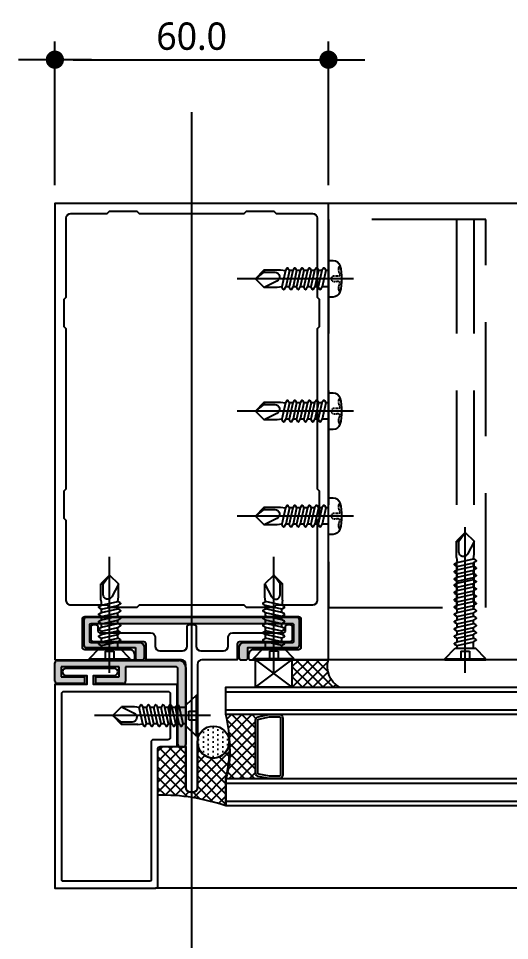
# Model space of a CAD drawing. Extents: x 93 to 3288, y 42 to 1146.
# Drawn here: x 787.1 to 894.9, y 190.1 to 392.1 of the extents above; entities that cross this region are included whole.
import ezdxf

# ---------------------------------------------------------------- set-up
doc = ezdxf.new("R2010")
doc.units = 0
doc.header["$LTSCALE"] = 200
doc.header["$MEASUREMENT"] = 0
doc.header["$PDMODE"] = 3
doc.header["$PDSIZE"] = -1
for name, pattern in [('CEN-GAUN', [32.2, 30, -1, 0.2, -1]), ('CENTERX2', [4, 2.5, -0.5, 0.5, -0.5]), ('DASHED', [0.30000000000000004, 0.17, -0.13]), ('HIDDEN', [0.375, 0.25, -0.125]), ('PHANTOM', [25, 20, -1, 1, -1, 1, -1])]:
    doc.linetypes.add(name, pattern=pattern)
doc.layers.get('0').update_dxf_attribs({"linetype": 'CONTINUOUS'})
doc.layers.get('Defpoints').update_dxf_attribs({"color": 137, "linetype": 'CONTINUOUS'})
for name, color, linetype in [('0-SILICONE', 1, 'CONTINUOUS'), ('0-SILICONE HAT', 1, 'CONTINUOUS'), ('0-SPACER TAPE', 2, 'CONTINUOUS'), ('05SB', 5, 'HIDDEN'), ('A-DIES', 3, 'CONTINUOUS'), ('A-ELE', 60, 'CONTINUOUS'), ('A-HAT', 1, 'CONTINUOUS'), ('A-SCREW', 1, 'CONTINUOUS'), ('A-SEC', 2, 'CONTINUOUS'), ('CEN', 1, 'CEN-GAUN'), ('DIM', 7, 'CONTINUOUS'), ('Glass', 4, 'CONTINUOUS'), ('hatch', 252, 'CONTINUOUS'), ('PA', 6, 'CONTINUOUS'), ('SEALANT', 1, 'CONTINUOUS'), ('감봉', 4, 'CONTINUOUS')]:
    doc.layers.add(name, color=color, linetype=linetype)
doc.styles.add('맑은고딕', font='malgun.ttf')
doc.dimstyles.new('GAUN-4', dxfattribs={"dimscale": 4, "dimtxt": 1.5, "dimasz": 1, "dimexe": 1, "dimexo": 1, "dimgap": 0.5, "dimtad": 1, "dimdec": 1, "dimzin": 1, "dimdsep": 46, "dimlunit": 6, "dimtxsty": '맑은고딕', "dimblk": 'CJDOT', "dimcen": 0.09, "dimdle": 1, "dimclrd": 256, "dimclre": 256, "dimclrt": 3, "dimadec": 0, "dimazin": 0, "dimtfac": 1, "dimtdec": 1, "dimtix": 1, "dimtmove": 2, "dimatfit": 3, "dimfxl": 1, "dimtolj": 1, "dimtzin": 1, "dimarcsym": 0})

# ---------------------------------------------------------------- blocks, each defined once
blk = doc.blocks.new('JA-D-420')
at = {"layer": 'A-DIES'}
for points in [[(-44.1000000006843, -22.60000000007494), (-14.10000000226864, -22.60000000050741, -0.4142135623945388), (-13.6000000022832, -23.10000000053287), (-13.60000000258697, -26.80000000020664), (0, -26.80000000029349), (3.637978807091713e-12, -8.500000000247383), (1.999999997598934, -8.500000000246928), (1.999999997595296, -13.04999999908568, 0.9999999999999999), (3.500000000010914, -13.04999999908568), (3.500000000010914, -2.45000000148093, 0.9999999999999999), (1.999999997595296, -2.450000001481385), (1.999999997598934, -7.000000000246928), (3.637978807091713e-12, -7.000000000246928), (0, 0), (-44.59999999620959, 6.480149750132114e-10), (-44.60000000067703, -22.09999999997353, 0.4142135624282033)], [(-43.09999999998399, -1.800000000001091, -0.4142135623744826), (-42.7999999999829, -1.500000000000909), (-2, -1.500000000174168, -0.4142135623689328), (-1.5, -2.000000000174168), (-1.5, -24.80000000030668, -0.4142135623689328), (-1.999999999998181, -25.30000000031214), (-11.60000000000218, -25.30000000027167, -0.4142135623690992), (-12.10000000000218, -24.80000000027167), (-12.10000000000218, -21.60000000053697, 0.4142135623729618), (-12.59999999999854, -21.10000000054015), (-42.79999999999018, -21.10000000004675, -0.4142135623678228), (-43.09999999998399, -20.80000000004702)]]:
    blk.add_lwpolyline(points, format="xyb", close=True, dxfattribs=at)
blk = doc.blocks.new('JA-DM-21(JA-D-420)')
blk.add_blockref('JA-D-420', (9526.225311569133, 2493.032447396678))
blk = doc.blocks.new('JA-DM-34(JA-D-326)')
at = {"layer": 'A-DIES'}
for points in [[(5109.502506723992, 2571.392294053369), (5097.802506724035, 2571.392294053369), (5097.50250672393, 2571.092294053439), (5097.202506723887, 2571.392294053366), (5092.302506723945, 2571.392294053363, 0.4142135623870973), (5092.002506723945, 2571.092294053348), (5092.002506723989, 2570.192294053358, 0.4142135623737277), (5093.002506723992, 2569.192294053358), (5102.952506726085, 2569.192294053354, -0.414213562373095), (5103.452506726085, 2568.692294053354), (5103.452506726085, 2562.392294058433, -0.4142135623731616), (5102.952506726085, 2561.892294058433), (5056.052506721896, 2561.89229405843, -0.4142135623751595), (5055.5525067219, 2562.39229405843), (5055.552506721892, 2568.69229405336, -0.4142135623706977), (5056.052506721892, 2569.192294053358), (5066.002506723986, 2569.192294053354, 0.4142135623741939), (5067.002506723987, 2570.192294053358), (5067.002506723989, 2571.092294053377, 0.4142135623742605), (5066.702506723987, 2571.392294053378), (5061.802506723919, 2571.392294053366), (5061.502506723989, 2571.092294053381), (5061.202506723887, 2571.392294053366), (5049.502506723989, 2571.392294053369), (5049.502506723989, 2471.392294053369), (5109.50250672399, 2471.392294053369)], [(5051.502506724007, 2540.392294053369), (5052.002506723989, 2540.892294053348), (5052.002506723989, 2558.39229405843, -0.414213562373095), (5053.002506723989, 2559.39229405843), (5061.002506726521, 2559.392294058433), (5061.502506723989, 2559.892294055898), (5067.50250672399, 2559.892294055898), (5068.002506721455, 2559.392294058433), (5091.002506726524, 2559.392294058433), (5091.502506723989, 2559.892294055898), (5097.502506723989, 2559.892294055898), (5098.002506721453, 2559.392294058433), (5106.002506723989, 2559.392294058433, -0.4142135623731283), (5107.002506723989, 2558.392294058433), (5107.002506723989, 2540.892294053348), (5107.50250672397, 2540.392294053369), (5107.50250672397, 2534.392294053369), (5107.002506723989, 2533.892294053388), (5107.002506723989, 2498.892294053377), (5107.502506723989, 2498.392294053377), (5107.502506723989, 2492.392294053377), (5107.002506723989, 2491.892294053377), (5107.002506723989, 2474.592294053366, -0.414213562373095), (5106.002506723989, 2473.592294053366), (5098.002506721455, 2473.592294053366), (5097.502506723989, 2473.092294055902), (5091.502506723989, 2473.092294055898), (5091.002506726521, 2473.592294053366), (5068.002506721458, 2473.592294053366), (5067.502506723987, 2473.092294055898), (5061.502506723989, 2473.092294055898), (5061.002506726521, 2473.59229405337), (5053.002506723989, 2473.59229405337, -0.4142135623720628), (5052.002506723988, 2474.592294053368), (5052.002506723989, 2491.892294053377), (5051.502506723989, 2492.392294053377), (5051.502506723989, 2498.392294053377), (5052.002506723989, 2498.892294053377), (5052.002506723989, 2533.892294053388), (5051.502506724007, 2534.392294053369)]]:
    blk.add_lwpolyline(points, format="xyb", close=True, dxfattribs=at)
blk = doc.blocks.new('JA-DM-19(JA-D-57)')
at = {"layer": 'A-DIES'}
blk.add_lwpolyline([(5.950000000013461, -0.999999999998181, -0.414213562373095), (4.950000000013461, -1.999999999998181), (2.999999999998181, -1.999999999998181, 0.414213562373095), (1.999999999998181, -2.999999999998181), (2, -7.999999999994543, 0.414213562373095), (3, -8.999999999994543), (7.249999994937752, -8.999999999996362, -0.414213562373095), (7.749999994937752, -9.499999999996362), (7.749999994937752, -10.49999999999454, -0.414213562373095), (7.249999994937752, -10.99999999999454), (3, -10.99999999999636, 0.414213562373095), (2, -11.99999999999636), (2, -16.99999999999454, 0.414213562373095), (3, -17.99999999999454), (4.950000000013461, -17.99999999999454, -0.414213562373095), (5.950000000013461, -18.99999999999454), (5.95000000001528, -30.25000000209548, 0.414213562373049), (6.250000000014552, -30.55000000209475), (7.249999994937752, -30.55000000209475, -0.414213562373095), (7.749999994937752, -31.05000000209475), (7.749999994937752, -31.55000000209293, -0.414213562373095), (7.249999994937752, -32.05000000209293), (4.45000000001528, -32.05000000209293, -0.414213562373095), (3.95000000001528, -31.55000000209293), (3.95000000001528, -20.49999999999272, 0.414213562373095), (3.45000000001528, -19.99999999999272), (0, -19.99999999999454), (-3.637978807091713e-12, -12.24999999999818, 0.414213562373095), (-1.000000000003638, -11.24999999999818), (-28.00000386005013, -11.24999999999636, -0.414213562373095), (-29.00000386005013, -10.24999999999636), (-29.00000386005013, -9.749999999998181, -0.414213562373095), (-28.00000386005013, -8.749999999998181), (-1.000000000001819, -8.749999999998181, 0.414213562373095), (-1.818989403545856e-12, -7.749999999998181), (0, 0), (3.45000000001528, 0, 0.414213562373095), (3.95000000001528, 0.5), (3.95000000001528, 11.55000000210021, -0.414213562373095), (4.45000000001528, 12.05000000210021), (7.249999994937752, 12.05000000210021, -0.414213562373095), (7.749999994937752, 11.55000000210021), (7.749999994937752, 11.05000000210202, -0.414213562373095), (7.249999994937752, 10.55000000210202), (6.250000000014552, 10.55000000210202, 0.414213562373049), (5.95000000001528, 10.25000000210275)], format="xyb", close=True, dxfattribs=at)
blk = doc.blocks.new('CJDOT')
blk.add_line((-2, -2.7e-15), (2, 2.7e-15))
at = {"const_width": 0.5}
blk.add_lwpolyline([(-0.25, 0, 1), (0.25, 0, 1)], format="xyb", close=True, dxfattribs=at)
blk = doc.blocks.new('*D126')
at = {"layer": 'Defpoints', "color": 0, "transparency": 16777216}
for p in [(855.1351984409935, 383.0808093814012, -1.586231106646784e-09), (795.1351984409935, 351.5825244178304, -1.58623119999998e-09), (855.1351984409935, 351.5825244178304, -1.58623119999998e-09)]:
    blk.add_point(p, dxfattribs=at)
at = {"layer": 'DIM', "lineweight": -2, "transparency": 16777216}
for p, q in [((795.1351984409935, 355.5825244178304, -1.586231106646784e-09), (795.1351984409935, 387.0808093814012, -1.586231106646784e-09)), ((855.1351984409935, 355.5825244178304, -1.586231106646784e-09), (855.1351984409935, 387.0808093814012, -1.586231106646784e-09)), ((799.1351984409935, 383.0808093814012, -1.586231106646784e-09), (851.1351984409935, 383.0808093814012, -1.586231106646784e-09))]:
    blk.add_line(p, q, dxfattribs=at)
at = {"layer": 'DIM', "lineweight": -2, "transparency": 16777216, "xscale": 4, "yscale": 4, "zscale": 4, "rotation": 180}
blk.add_blockref('CJDOT', (795.1351984409935, 383.0808093814012, -1.586231106646784e-09), dxfattribs=at)
at = {"layer": 'DIM', "lineweight": -2, "transparency": 16777216, "xscale": 4, "yscale": 4, "zscale": 4}
blk.add_blockref('CJDOT', (855.1351984409935, 383.0808093814012, -1.586231106646784e-09), dxfattribs=at)
at = {"layer": 'DIM', "color": 3, "transparency": 16777216, "insert": (825.1351984409935, 388.180673511836, -1.586231106646784e-09), "char_height": 6, "attachment_point": 5, "style": '맑은고딕'}
blk.add_mtext('\\A1;60.0', dxfattribs=at)
blk = doc.blocks.new('SC')
at = {"color": 9}
for p, q in [((16364.65723539724, -9698.823745298681), (16364.65723539724, -9689.82374529868)), ((16364.88223539724, -9689.82374529868), (16364.65723539724, -9689.82374529868)), ((16364.88223539724, -9698.823745298681), (16364.65723539724, -9698.823745298681))]:
    blk.add_line(p, q, dxfattribs=at)
at = {"color": 9, "linetype": 'Continuous'}
for p, q in [((16364.88223539724, -9698.823745298681), (16364.88223539724, -9689.82374529868)), ((16364.88223539724, -9689.82374529868), (16367.20723539724, -9692.073745298681)), ((16367.20723539724, -9696.573745298681), (16367.20723539724, -9692.073745298681)), ((16367.20723539724, -9692.533745298682), (16368.5790350603, -9692.533745298682)), ((16367.7790350603, -9696.11374529868), (16368.5790350603, -9692.533745298682)), ((16368.8937187245, -9691.988697203968), (16368.5790350603, -9692.533745298682)), ((16368.6334023887, -9696.11374529868), (16369.43340238871, -9692.533745298682)), ((16369.1187187245, -9691.988697203968), (16369.43340238871, -9692.533745298682)), ((16369.3790350603, -9696.11374529868), (16370.1790350603, -9692.533745298682)), ((16369.43340238871, -9692.533745298682), (16370.1790350603, -9692.533745298682)), ((16370.49371872451, -9691.988697203968), (16370.1790350603, -9692.533745298682)), ((16370.23340238871, -9696.11374529868), (16371.03340238871, -9692.533745298682)), ((16370.71871872451, -9691.988697203968), (16371.03340238871, -9692.533745298682)), ((16370.9790350603, -9696.11374529868), (16371.7790350603, -9692.533745298682)), ((16371.03340238871, -9692.533745298682), (16371.7790350603, -9692.533745298682)), ((16372.0937187245, -9691.988697203968), (16371.7790350603, -9692.533745298682)), ((16371.83340238871, -9696.11374529868), (16372.63340238871, -9692.533745298682)), ((16372.3187187245, -9691.988697203968), (16372.63340238871, -9692.533745298682)), ((16372.5790350603, -9696.11374529868), (16373.3790350603, -9692.533745298682)), ((16372.63340238871, -9692.533745298682), (16373.3790350603, -9692.533745298682)), ((16373.6937187245, -9691.988697203968), (16373.3790350603, -9692.533745298682)), ((16373.43340238871, -9696.11374529868), (16374.23340238871, -9692.533745298682)), ((16373.9187187245, -9691.988697203968), (16374.23340238871, -9692.533745298682)), ((16374.1790350603, -9696.11374529868), (16374.9790350603, -9692.533745298682)), ((16374.23340238871, -9692.533745298682), (16374.9790350603, -9692.533745298682)), ((16375.2937187245, -9691.988697203968), (16374.9790350603, -9692.533745298682)), ((16375.03340238871, -9696.11374529868), (16375.83340238871, -9692.533745298682)), ((16375.5187187245, -9691.988697203968), (16375.83340238871, -9692.533745298682)), ((16375.7790350603, -9696.11374529868), (16376.5790350603, -9692.533745298682)), ((16375.83340238871, -9692.533745298682), (16376.5790350603, -9692.533745298682)), ((16376.89371872451, -9691.988697203968), (16376.5790350603, -9692.533745298682)), ((16376.63340238871, -9696.11374529868), (16377.43340238871, -9692.533745298682)), ((16377.11871872451, -9691.988697203968), (16377.43340238871, -9692.533745298682)), ((16377.43340238871, -9692.533745298682), (16378.45475517625, -9692.396409925472)), ((16378.45475517625, -9692.396409925472), (16381.27990002403, -9692.396409925472)), ((16381.27512932898, -9692.388490050856), (16378.49659341595, -9693.826591632547)), ((16383.20723539724, -9694.323745298681), (16381.27990002403, -9692.396409925472)), ((16383.20723539724, -9694.323745298681), (16381.27990002403, -9696.251080671896)), ((16381.27990002403, -9695.751080671896), (16383.20723539724, -9694.323745298681)), ((16364.88223539724, -9698.823745298681), (16367.20723539724, -9696.573745298681)), ((16367.20723539724, -9696.11374529868), (16367.7790350603, -9696.11374529868)), ((16368.09371948774, -9696.658794715368), (16367.7790350603, -9696.11374529868)), ((16368.31871802264, -9696.658794609051), (16368.6334023887, -9696.11374529868)), ((16368.6334023887, -9696.11374529868), (16369.3790350603, -9696.11374529868)), ((16369.69371948774, -9696.658794715368), (16369.3790350603, -9696.11374529868)), ((16369.91871802265, -9696.658794609051), (16370.23340238871, -9696.11374529868)), ((16370.23340238871, -9696.11374529868), (16370.9790350603, -9696.11374529868)), ((16371.29371948774, -9696.658794715368), (16370.9790350603, -9696.11374529868)), ((16371.51871802265, -9696.658794609051), (16371.83340238871, -9696.11374529868)), ((16371.83340238871, -9696.11374529868), (16372.5790350603, -9696.11374529868)), ((16372.89371948774, -9696.658794715368), (16372.5790350603, -9696.11374529868)), ((16373.11871802265, -9696.658794609051), (16373.43340238871, -9696.11374529868)), ((16373.43340238871, -9696.11374529868), (16374.1790350603, -9696.11374529868)), ((16374.49371948774, -9696.658794715368), (16374.1790350603, -9696.11374529868)), ((16374.71871802264, -9696.658794609051), (16375.03340238871, -9696.11374529868)), ((16375.03340238871, -9696.11374529868), (16375.7790350603, -9696.11374529868)), ((16376.09371948775, -9696.658794715368), (16375.7790350603, -9696.11374529868)), ((16376.31871802264, -9696.658794609051), (16376.63340238871, -9696.11374529868)), ((16377.7187187245, -9696.251080671896), (16376.63340238871, -9696.11374529868)), ((16377.7187187245, -9696.251080671896), (16381.27990002403, -9696.251080671896)), ((16378.96511002079, -9695.751080671896), (16381.27990002403, -9695.751080671896)), ((16381.27990002403, -9696.251080671896), (16381.27990002403, -9695.751080671896))]:
    blk.add_line(p, q, dxfattribs=at)
at = {"color": 9, "linetype": 'DASHED'}
for p, q in [((16366.53223539724, -9693.386245298681), (16364.65723539724, -9693.386245298681)), ((16366.53223539724, -9695.26124529868), (16366.53223539724, -9693.386245298681)), ((16366.53223539724, -9695.26124529868), (16364.65723539724, -9695.26124529868))]:
    blk.add_line(p, q, dxfattribs=at)
at = {"color": 9, "linetype": 'Continuous'}
for centre, radius, start, end in [((16369.0062187245, -9692.053649109252), 0.1299038105676475, 29.99999999995822, 150.0000000000418), ((16370.6062187245, -9692.053649109252), 0.1299038105676475, 29.99999999995822, 150.0000000000418), ((16372.2062187245, -9692.053649109252), 0.1299038105676475, 29.99999999995822, 150.0000000000418), ((16373.8062187245, -9692.053649109252), 0.1299038105676475, 29.99999999995822, 150.0000000000418), ((16375.40621872451, -9692.053649109252), 0.1299038105676475, 29.99999999995822, 150.0000000000418), ((16377.0062187245, -9692.053649109252), 0.1299038105676475, 29.99999999995822, 150.0000000000418), ((16378.96511002079, -9694.731805999148), 1.01927467274725, 117.3649681106063, 270), ((16368.20621872451, -9696.593841488117), 0.1299038105676404, 209.9999999999582, 330.000000000042), ((16369.8062187245, -9696.593841488117), 0.1299038105676404, 209.9999999999582, 330.000000000042), ((16371.4062187245, -9696.593841488117), 0.1299038105676404, 209.9999999999582, 330.000000000042), ((16373.0062187245, -9696.593841488117), 0.1299038105676404, 209.9999999999582, 330.000000000042), ((16374.60621872451, -9696.593841488117), 0.1299038105676404, 209.9999999999582, 330.000000000042), ((16376.2062187245, -9696.593841488117), 0.1299038105676404, 209.9999999999582, 330.000000000042)]:
    blk.add_arc(centre, radius, start, end, dxfattribs=at)
at = {"layer": 'CEN'}
blk.add_line((16361.78699202464, -9694.323745298681), (16387.20723539725, -9694.323745298681), dxfattribs=at)
blk = doc.blocks.new('DSP-3265')
at = {"layer": 'hatch'}
h = blk.add_hatch(color=252, dxfattribs=at)
edge = h.paths.add_edge_path()
edge.add_line((-24.69999999998981, 0), (-24.69999999998981, -2.200000000000728))
edge.add_arc((-24.19999999998981, -2.200000000000728), 0.5, 180, 270)
edge.add_line((-24.19999999998981, -2.700000000000728), (-23.19999999998981, -2.700000000000728))
edge.add_arc((-23.19999999998981, -2.200000000000728), 0.5, 270, 360)
edge.add_line((-22.69999999998981, -2.200000000000728), (-22.69999999998981, 0))
edge.add_arc((-23.69999999998981, 5.551115123125783e-17), 1, 0, 90)
edge.add_line((-23.69999999998981, 1), (-34.39999999999418, 1))
edge.add_arc((-34.399999999996, 1.300000000001091), 0.3000000000010914, 180.0000000003474, 270.00000000034737, ccw=False)
edge.add_line((-34.69999999999709, 1.299999999999272), (-34.69999999999709, 5))
edge.add_arc((-34.399999999996, 4.999999999998181), 0.3000000000010914, 89.99999999965257, 179.9999999996526, ccw=False)
edge.add_line((-34.39999999999418, 5.299999999999272), (9.700000000004366, 5.299999999999272))
edge.add_arc((9.700000000002547, 5.000000000001819), 0.2999999999974534, -3.474269760772586e-10, 89.99999999965257, ccw=False)
edge.add_line((10, 5), (10, 1.299999999999272))
edge.add_arc((9.700000000002547, 1.299999999997453), 0.2999999999974534, -89.99999999965269, 3.474269760772586e-10, ccw=False)
edge.add_line((9.700000000004366, 1), (-1, 1))
edge.add_arc((-1, 5.551115123125783e-17), 1, 90, 180)
edge.add_line((-2, 0), (-2, -2.200000000000728))
edge.add_arc((-1.5, -2.200000000000728), 0.5, 180, 270)
edge.add_line((-1.5, -2.700000000000728), (-0.5, -2.700000000000728))
edge.add_arc((-0.5, -2.200000000000728), 0.5, 270, 360)
edge.add_line((0, -2.200000000000728), (0, 0))
edge.add_line((0, 0), (10.80000000000291, 0))
edge.add_arc((10.80000000000291, 0.5), 0.5, 270, 360)
edge.add_line((11.30000000000291, 0.5), (11.30000000000291, 6.099999999998545))
edge.add_arc((10.80000000000293, 6.099999999998564), 0.4999999999999805, 359.9999999999978, 450.0000000000022)
edge.add_line((10.80000000000291, 6.599999999998545), (-35.49999999999272, 6.599999999998545))
edge.add_arc((-35.4999999999927, 6.099999999998523), 0.5000000000000213, 90.00000000000244, 179.9999999999976)
edge.add_line((-35.99999999999272, 6.099999999998545), (-35.99999999999272, 0.5))
edge.add_arc((-35.49999999999272, 0.5), 0.5, 180, 270)
edge.add_line((-35.49999999999272, 0), (-24.69999999998981, 0))
at = {"layer": 'PA'}
blk.add_lwpolyline([(-24.69999999998981, 0), (-24.69999999998981, -2.200000000000728, 0.414213562373095), (-24.19999999998981, -2.700000000000728), (-23.19999999998981, -2.700000000000728, 0.4142135623730951), (-22.69999999998981, -2.200000000000728), (-22.69999999998981, 0, 0.4142135623730951), (-23.69999999998981, 1), (-34.39999999999418, 1, -0.4142135623730949), (-34.69999999999709, 1.299999999999272), (-34.69999999999709, 5, -0.4142135623730951), (-34.39999999999418, 5.299999999999272), (9.700000000004366, 5.299999999999272, -0.4142135623730951), (10, 5), (10, 1.299999999999272, -0.4142135623730951), (9.700000000004366, 1), (-1, 1, 0.4142135623730951), (-2, 0), (-2, -2.200000000000728, 0.4142135623730951), (-1.5, -2.700000000000728), (-0.5, -2.700000000000728, 0.4142135623730951), (0, -2.200000000000728), (0, 0), (10.80000000000291, 0, 0.4142135623730951), (11.30000000000291, 0.5), (11.30000000000291, 6.099999999998545, 0.4142135623731179), (10.80000000000291, 6.599999999998545), (-35.49999999999272, 6.599999999998545, 0.4142135623730701), (-35.99999999999272, 6.099999999998545), (-35.99999999999272, 0.5, 0.414213562373095), (-35.49999999999272, 0)], format="xyb", close=True, dxfattribs=at)
blk = doc.blocks.new('DSP-3267')
h = blk.add_hatch(color=252)
h.dxf.hatch_style = 1
h.paths.add_polyline_path([(3.599999999942156, 5.100000000000364), (3.599999999942156, -7.600000000000366), (1.399999999999636, -7.600000000000366), (1.399999999999636, -2.5), (0, -2.5), (-1.56319401867222e-13, -8.5, 0.4142135623730951), (0.5, -9.000000000000156), (3.599999999942156, -9), (3.599999999941701, -20.19999999999891, -0.4142135623730951), (3.299999999941065, -20.49999999999955), (-13.40000000005786, -20.49999999999989, 0.4142135623730866), (-13.90000000005796, -21), (-13.900000000058, -21.69999999999899, 0.414213562373016), (-13.4000000000579, -22.19999999999906), (3.499999999941645, -22.19999999999902, 0.414213562373124), (4.999999999941906, -20.69999999999891), (4.999999999941949, 6.000000000000002, 0.4142135623730939), (4.499999999941792, 6.500000000000156), (0.4999999999999805, 6.500000000000114, 0.4142135623730837), (-1.13686837721616e-13, 6), (0, 0), (1.399999999999636, 0), (1.399999999999636, 5.100000000000364)])
at = {"layer": 'PA', "ltscale": 0.8}
for p, q in [((0.5, 6.5), (4.499999999941792, 6.5)), ((0, 0), (0, 6)), ((1.399999999999636, 5.100000000000364), (1.399999999999636, 0)), ((3.599999999942156, 5.100000000000364), (1.399999999999636, 5.100000000000364)), ((3.599999999942156, -7.600000000000364), (3.599999999942156, 5.100000000000364)), ((4.999999999941792, 6), (4.999999999941792, -20.69999999999891)), ((1.399999999999636, 0), (0, 0)), ((0, -2.5), (1.399999999999636, -2.5)), ((0, -8.5), (0, -2.5)), ((1.399999999999636, -2.5), (1.399999999999636, -7.600000000000364)), ((1.399999999999636, -7.600000000000364), (3.599999999942156, -7.600000000000364)), ((3.599999999942156, -9), (0.5, -9)), ((3.599999999942156, -20.19999999999891), (3.599999999942156, -9)), ((-13.90000000005784, -21.69999999999891), (-13.90000000005784, -21)), ((-13.40000000005784, -20.5), (3.299999999941065, -20.5)), ((3.499999999941792, -22.20000000000073), (-13.40000000005784, -22.19999999999891))]:
    blk.add_line(p, q, dxfattribs=at)
for centre, radius, start, end in [((0.5, 6), 0.5000000000001137, 90, 180), ((4.499999999941792, 6), 0.5000000000001563, 2.605510395054913e-11, 90), ((0.5, -8.5), 0.5000000000001563, 180.0000000000261, 270), ((3.299999999941065, -20.19999999999891), 0.3000000000006366, 270, 0), ((-13.40000000005784, -21), 0.5000000000001137, 90, 180), ((-13.40000000005784, -21.69999999999891), 0.5000000000001563, 180.0000000000261, 270), ((3.499999999941792, -20.69999999999891), 1.500000000000114, 270, 0)]:
    blk.add_arc(centre, radius, start, end, dxfattribs=at)
blk = doc.blocks.new('*U81')
at = {"layer": 'A-HAT'}
h = blk.add_hatch(dxfattribs=at)
h.set_pattern_fill('ANSI37', color=252, scale=0.5, angle=-89.96539274502587, style=0)
h.set_pattern_definition([(315.0346072549742, (0, 0), (1.121853789235368, 1.123209831499995), []), (45.03460725497414, (0, 0), (-1.123209831499995, 1.121853789235368), [])])
h.paths.add_polyline_path([(20, 0, -0.1255625926668611), (6, -2.286171252308122e-10), (5.999999999999998, -9.5), (6.479417419988204, -7.102912899127658, -0.3575107650487465), (7.214852927287444, -6.5), (18.78514707271255, -6.5, -0.3575107650487467), (19.5205825800118, -7.102912899127658), (20, -9.500000000000004)])
at = {"layer": 'Glass', "color": 5, "linetype": 'PHANTOM', "ltscale": 2}
for p, q in [((1, -135.963896695509), (1, 0)), ((5, 0), (5, -135.963896695509)), ((21, -135.963896695509), (21, 0)), ((25, 0), (25, -135.963896695509))]:
    blk.add_line(p, q, dxfattribs=at)
at = {"layer": 'Glass'}
for points in [[(0, -135.9638966955081), (0, 0), (6, 0), (6, -135.9638966955081)], [(20, -135.9638966955081), (20, 0), (26, 0), (26, -135.9638966955081)]]:
    blk.add_lwpolyline(points, dxfattribs=at)
at = {"layer": 'SEALANT'}
blk.add_arc((12.99999999955199, 27.43507481368319), 28.31401296246552, 255.6864951443516, 284.3135048470012, dxfattribs=at)
at = {"layer": '감봉'}
for points in [[(6, -11.75), (6, -9.5), (6.479417419992387, -7.102912899106741, -0.3575107650276474), (7.21485292725265, -6.5), (18.78514707274735, -6.5, -0.3575107650276473), (19.52058258000761, -7.102912899106741), (20, -9.5), (20, -11.75, -0.414213562373095), (19.25, -12.5), (6.75, -12.5, -0.414213562373095)], [(6.5, -11.75), (6.5, -9.549509758129716), (6.969707758165896, -7.200970966368914, -0.3575107650276421), (7.21485292725265, -7), (18.78514707274735, -7, -0.3575107650278094), (19.0302922418341, -7.200970966368914), (19.5, -9.549509758129716), (19.5, -11.75, -0.4142135623730951), (19.25, -12), (6.75, -12, -0.4142135623730951)]]:
    blk.add_lwpolyline(points, format="xyb", close=True, dxfattribs=at)
blk = doc.blocks.new('A$C15B363F9')
at = {"layer": 'A-SCREW'}
for p, q in [((1.664950682916242, 18.31351609910439), (2.209998777632336, 18.62819976331025)), ((5.789998777632263, 19.4281997633102), (2.209998777632336, 18.62819976331025)), ((5.789998777632263, 18.5738324348988), (2.209998777632336, 17.77383243489885)), ((5.789998777632491, 19.99615844949403), (5.789998777632491, 19.42819976331043)), ((6.335048194317551, 19.11351533586549), (5.789998777632263, 19.4281997633102)), ((6.335048088003987, 18.88851680096354), (5.789998777632263, 18.5738324348988)), ((5.789998777632263, 18.5738324348988), (5.789998777632263, 17.82819976331029)), ((1.664950682916242, 18.08851609910448), (2.209998777632336, 17.77383243489885)), ((1.664950682916242, 16.71351609910448), (2.209998777632336, 17.02819976331011)), ((1.664950682916242, 16.48851609910457), (2.209998777632336, 16.17383243489871)), ((5.789998777632263, 17.82819976331029), (2.209998777632336, 17.02819976331011)), ((2.209998777632336, 17.77383243489885), (2.209998777632336, 17.02819976331011)), ((5.789998777632263, 16.9738324348989), (2.209998777632336, 16.17383243489871)), ((5.789998777632263, 16.22819976331016), (2.209998777632336, 15.42819976330998)), ((2.209998777632336, 16.17383243489871), (2.209998777632336, 15.42819976330998)), ((6.335048194317551, 17.51351533586535), (5.789998777632263, 17.82819976331029)), ((6.335048088003987, 17.28851680096341), (5.789998777632263, 16.9738324348989)), ((5.789998777632263, 16.9738324348989), (5.789998777632263, 16.22819976331016)), ((6.335048194317551, 15.91351533586544), (5.789998777632263, 16.22819976331016)), ((1.664950682916242, 15.11351609910434), (2.209998777632336, 15.42819976330998)), ((1.664950682916242, 14.88851609910444), (2.209998777632336, 14.5738324348988)), ((5.789998777632263, 15.37383243489876), (2.209998777632336, 14.5738324348988)), ((5.789998777632263, 14.62819976331025), (2.209998777632336, 13.82819976331007)), ((2.209998777632336, 14.5738324348988), (2.209998777632336, 13.82819976331007)), ((6.335048088003987, 15.68851680096327), (5.789998777632263, 15.37383243489876)), ((5.789998777632263, 15.37383243489876), (5.789998777632263, 14.62819976331025)), ((6.335048194317551, 14.3135153358653), (5.789998777632263, 14.62819976331025)), ((1.664950682916242, 13.51351609910421), (2.209998777632336, 13.82819976331007)), ((1.664950682916242, 13.2885160991043), (2.209998777632336, 12.97383243489867)), ((1.664950682916242, 11.9135160991043), (2.209998777632336, 12.22819976331016)), ((5.789998777632263, 13.77383243489862), (2.209998777632336, 12.97383243489867)), ((5.789998777632263, 13.02819976331011), (2.209998777632336, 12.22819976331016)), ((2.209998777632336, 12.97383243489867), (2.209998777632336, 12.22819976331016)), ((5.789998777632263, 12.17383243489871), (2.209998777632336, 11.37383243489853)), ((6.335048088003987, 14.08851680096336), (5.789998777632263, 13.77383243489862)), ((5.789998777632263, 13.77383243489862), (5.789998777632263, 13.02819976331011)), ((6.335048194317551, 12.71351533586517), (5.789998777632263, 13.02819976331011)), ((6.335048088003987, 12.48851680096345), (5.789998777632263, 12.17383243489871)), ((5.789998777632263, 12.17383243489871), (5.789998777632263, 11.42819976330998)), ((1.664950682916242, 11.68851609910439), (2.209998777632336, 11.37383243489853)), ((1.664950682916242, 10.31351609910439), (2.209998777632336, 10.62819976331002)), ((5.789998777632263, 11.42819976330998), (2.209998777632336, 10.62819976331002)), ((2.209998777632336, 11.37383243489853), (2.209998777632336, 10.62819976331002)), ((5.789998777632263, 10.5738324348988), (2.209998777632336, 9.773832434898623)), ((6.335048194317551, 11.11351533586526), (5.789998777632263, 11.42819976330998)), ((6.335048088003987, 10.88851680096332), (5.789998777632263, 10.5738324348988)), ((1.664950682916242, 10.08851609910448), (2.209998777632336, 9.773832434898623)), ((5.927334150845581, 5.92733479957792), (5.427334150845581, 5.92733479957792))]:
    blk.add_line(p, q, dxfattribs=at)
blk.add_lwpolyline([(-1.222367700393079e-06, 19.99999942636487), (7.9999987776323, 19.99999942636487), (7.9999987776323, 21.06519942636487, 0.3382079454498528), (6.894742175432611, 22.5122858493055, 0.1339278971276509), (1.105254941355269, 22.51228534407733, 0.3382078609911139), (-1.222367927766754e-06, 21.06519942636487)], format="xyb", close=True, dxfattribs=at)
at = {"layer": 'A-SCREW', "color": 6, "linetype": 'DASHED', "ltscale": 0.0004}
blk.add_lwpolyline([(6.894742175432611, 22.5122858493055), (6.632830232614879, 22.29181605904569), (6.340167390852685, 22.19043077454194), (6.031026807658463, 22.17934389939978), (5.719681640544195, 22.22976933722452), (5.420405047021632, 22.3129209916217), (5.147470184603208, 22.4000127661966), (4.915150210800675, 22.46225856455476), (4.737718283126014, 22.47087229030149), (4.624601164307023, 22.40451348733745), (4.565840037933185, 22.27162426074392), (4.54662969280912, 22.08809235589752), (4.552164917740129, 21.86980551817442), (4.567640501531059, 21.63265149295148), (4.578251232986986, 21.39251802560511), (4.569191900912756, 21.16529286151149), (4.525657294113671, 20.96686374604747), (4.437363090173449, 20.81047046702679), (4.312108521793107, 20.69876098201189), (4.162213710452761, 20.631735291003), (3.9999987776323, 20.60939339399988), (3.837783844812066, 20.631735291003), (3.687889033471492, 20.69876098201189), (3.562634465091378, 20.81047046702679), (3.474340261151156, 20.96686374604747), (3.430805654351843, 21.16529286151149), (3.421746322277613, 21.39251802560511), (3.43235705373354, 21.63265149295148), (3.447832637524471, 21.86980551817442), (3.45336786245548, 22.08809235589752), (3.434157517331641, 22.27162426074392), (3.375396390957576, 22.40451348733745), (3.262279272138585, 22.47087229030149), (3.084847343607635, 22.46225856356796), (2.852527363810395, 22.40001275830241), (2.579592485120202, 22.31292096497873), (2.28031585991107, 22.22976927407103), (1.968970640556336, 22.17934377605297), (1.65982997942956, 22.1904305613989), (1.36716702890476, 22.29181572058224), (1.10525494135527, 22.51228534407733)], dxfattribs=at)
at = {"layer": 'A-SCREW'}
for points in [[(2.209998777632563, 19.99615844949403), (2.209998777632563, 18.62819976331025)], [(2.209998777632336, 9.773832434898623), (2.072663404419018, 8.75247964736127), (2.072663404419018, 5.92733479957792), (3.9999987776323, 3.999999426364866), (5.927334150845581, 5.92733479957792), (5.927334150845581, 9.488516099104572), (5.789998777632263, 10.5738324348988)]]:
    blk.add_lwpolyline(points, dxfattribs=at)
blk.add_lwpolyline([(3.9999987776323, 3.999999426364866), (5.427334150845581, 5.92733479957792), (5.42733415084529, 8.242124802822445, 0.7857575146016738), (3.502845111498331, 8.710641407656793), (2.064743529804446, 5.932105494635152)], format="xyb", dxfattribs=at)
for centre, radius, start, end in [((1.729902588200048, 18.20101609910444), 0.1299038105676475, 119.9999999999945, 240.0000000000022), ((6.270094967064779, 19.00101609910462), 0.1299038105676404, 299.9999999999952, 60.00000000000306), ((1.729902588200048, 16.60101609910453), 0.1299038105676475, 119.9999999999945, 240.0000000000022), ((6.270094967064779, 17.40101609910448), 0.1299038105676404, 299.9999999999952, 60.00000000000306), ((1.72990258819982, 15.00101609910439), 0.1299038105676475, 119.9999999999945, 240.0000000000022), ((6.270094967064779, 15.80101609910457), 0.1299038105676404, 299.9999999999952, 60.00000000000306), ((6.270094967064779, 14.20101609910444), 0.1299038105676404, 299.9999999999952, 60.00000000000306), ((1.72990258819982, 13.40101609910448), 0.1299038105676475, 119.9999999999945, 240.0000000000022), ((6.270094967064779, 12.6010160991043), 0.1299038105676404, 299.9999999999952, 60.00000000000306), ((1.72990258819982, 11.80101609910434), 0.1299038105676475, 119.9999999999945, 240.0000000000022), ((1.72990258819982, 10.20101609910421), 0.1299038105676475, 119.9999999999945, 240.0000000000022), ((6.270094967064779, 11.00101609910439), 0.1299038105676404, 299.9999999999952, 60.00000000000306)]:
    blk.add_arc(centre, radius, start, end, dxfattribs=at)
at = {"layer": 'CEN'}
blk.add_line((3.999998777632307, 25.46533406891284), (3.999998777632527, -5.736351340601686e-07), dxfattribs=at)
blk = doc.blocks.new('SP30')
at = {"color": 6, "linetype": 'Continuous'}
for p, q in [((9.094947017729282e-13, 27.89997309568025), (-1.927335373210553, 25.97263772246879)), ((9.094947017729282e-13, 27.89997309568025), (1.92733537321601, 25.97263772246879)), ((1.42733537321601, 25.97263772246879), (9.094947017729282e-13, 27.89997309568025)), ((-1.935255247823989, 25.96786702742065), (-0.4971536661332721, 23.18933111438855)), ((-1.927335373210553, 23.1474928746884), (-1.927335373210553, 25.97263772246879)), ((1.42733537321601, 23.65784771922881), (1.42733537321601, 25.97263772246879)), ((1.92733537321601, 25.97263772246879), (1.42733537321601, 25.97263772246879)), ((1.92733537321601, 22.4114564229385), (1.92733537321601, 25.97263772246879)), ((-1.789999999998145, 22.12614008714627), (-1.927335373210553, 23.1474928746884)), ((1.92733537321601, 22.4114564229385), (1.789999999999964, 21.326140087147)), ((-2.335048094712874, 21.81145642294723), (-1.789999999998145, 22.12614008714627)), ((-2.335048094712874, 21.58645642294869), (-1.789999999998145, 21.27177275873873)), ((-2.335048094712874, 20.21145642293777), (-1.789999999998145, 20.52614008714772)), ((1.789999999999964, 21.326140087147), (-1.789999999998145, 22.12614008714627)), ((1.789999999999964, 20.47177275873946), (-1.789999999998145, 21.27177275873873)), ((-1.789999999998145, 20.52614008714772), (-1.789999999998145, 21.27177275873873)), ((1.789999999999964, 19.72614008714663), (-1.789999999998145, 20.52614008714772)), ((2.335049310370778, 21.01145572107998), (1.789999999999964, 21.326140087147)), ((2.33504941668707, 20.78645718618827), (1.789999999999964, 20.47177275873946)), ((1.789999999999964, 19.72614008714663), (1.789999999999964, 20.47177275873946)), ((-2.335048094712874, 19.98645642293741), (-1.789999999998145, 19.67177275873837)), ((-2.335048094712874, 18.61145642293741), (-1.789999999998145, 18.92614008714736)), ((-2.335048094712874, 18.38645642293886), (-1.789999999998145, 18.07177275873801)), ((1.789999999999964, 18.8717727587391), (-1.789999999998145, 19.67177275873837)), ((-1.789999999998145, 18.92614008714736), (-1.789999999998145, 19.67177275873837)), ((1.789999999999964, 18.12614008714627), (-1.789999999998145, 18.92614008714736)), ((2.335049310370778, 19.41145572107962), (1.789999999999964, 19.72614008714663)), ((2.33504941668707, 19.18645718618063), (1.789999999999964, 18.8717727587391)), ((1.789999999999964, 18.12614008714627), (1.789999999999964, 18.8717727587391)), ((-2.335048094712874, 17.26148332727098), (-1.789999999998145, 17.57616699147002)), ((-2.335048094712874, 17.03648332727062), (-1.789999999998145, 16.72179966306248)), ((1.789999999999964, 17.27177275873873), (-1.789999999998145, 18.07177275873801)), ((-1.789999999998145, 17.57616699147047), (-1.789999999998145, 18.07177275873801)), ((1.789999999999964, 16.77616699147075), (-1.789999999998145, 17.57616699147002)), ((1.789999999999964, 15.92179966306139), (-1.789999999998145, 16.72179966306248)), ((-1.789999999998145, 15.97616699146965), (-1.789999999998145, 16.72179966306248)), ((2.335049310370778, 17.81145572108835), (1.789999999999964, 18.12614008714627)), ((2.33504941668707, 17.58645718618027), (1.789999999999964, 17.27177275873873)), ((1.789999999999964, 16.77616699147075), (1.789999999999964, 17.27177275873828)), ((2.335049310370778, 16.46148262541101), (1.789999999999964, 16.77616699147075)), ((2.33504941668707, 16.23648409050293), (1.789999999999964, 15.92179966306139)), ((-2.335048094712874, 15.66148332727062), (-1.789999999998145, 15.97616699146965)), ((-2.335048094712874, 15.43648332727025), (-1.789999999998145, 15.12179966306212)), ((-2.335048094712874, 14.06148332726116), (-1.789999999998145, 14.37616699146929)), ((1.789999999999964, 15.17616699147038), (-1.789999999998145, 15.97616699146965)), ((1.789999999999964, 14.32179966306103), (-1.789999999998145, 15.12179966306212)), ((-1.789999999998145, 14.37616699146929), (-1.789999999998145, 15.12179966306212)), ((1.789999999999964, 13.57616699147002), (-1.789999999998145, 14.37616699146929)), ((1.789999999999964, 13.57616699147002), (-1.789999999998145, 14.37616699146929)), ((1.789999999999964, 15.17616699147038), (1.789999999999964, 15.92179966306139)), ((2.335049310370778, 14.86148262541064), (1.789999999999964, 15.17616699147038)), ((2.33504941668707, 14.63648409050256), (1.789999999999964, 14.32179966306103)), ((1.789999999999964, 13.57616699147002), (1.789999999999964, 14.32179966306103)), ((1.789999999999964, 13.57616699147002), (1.789999999999964, 14.32179966306103)), ((-2.335048094712874, 13.83648332726079), (-1.789999999998145, 13.52179966306176)), ((-2.335048094712874, 13.83648332726079), (-1.789999999998145, 13.52179966306176)), ((-2.335048094712874, 12.46148332726989), (-1.789999999998145, 12.77616699146893)), ((-2.335048094712874, 12.23648332726953), (-1.789999999998145, 11.92179966306139)), ((1.789999999999964, 12.72179966306066), (-1.789999999998145, 13.52179966306176)), ((-1.789999999998145, 12.77616699146893), (-1.789999999998145, 13.52179966306176)), ((1.789999999999964, 11.97616699146965), (-1.789999999998145, 12.77616699146893)), ((2.335049310370778, 13.26148262541028), (1.789999999999964, 13.57616699147002)), ((2.33504941668707, 13.0364840905022), (1.789999999999964, 12.72179966306066)), ((1.789999999999964, 11.97616699146965), (1.789999999999964, 12.72179966306066)), ((-2.335048094712874, 10.86148332726043), (-1.789999999998145, 11.17616699146856)), ((-2.335048094712874, 10.63648332726007), (-1.789999999998145, 10.32179966306103)), ((-2.335048094712874, 10.63648332726007), (-1.789999999998145, 10.32179966306103)), ((1.789999999999964, 11.1217996630603), (-1.789999999998145, 11.92179966306139)), ((-1.789999999998145, 11.17616699146856), (-1.789999999998145, 11.92179966306139)), ((1.789999999999964, 10.37616699146929), (-1.789999999998145, 11.17616699146856)), ((1.789999999999964, 10.37616699146929), (-1.789999999998145, 11.17616699146856)), ((1.789999999999964, 9.521799663059937), (-1.789999999998145, 10.32179966306103)), ((-1.789999999998145, 9.576166991468199), (-1.789999999998145, 10.32179966306103)), ((2.335049310370778, 11.66148262540992), (1.789999999999964, 11.97616699146965)), ((2.33504941668707, 11.43648409050184), (1.789999999999964, 11.1217996630603)), ((1.789999999999964, 10.37616699146929), (1.789999999999964, 11.1217996630603)), ((1.789999999999964, 10.37616699146929), (1.789999999999964, 11.1217996630603)), ((2.335049310370778, 10.06148262540955), (1.789999999999964, 10.37616699146929)), ((-2.335048094712874, 9.261483327269161), (-1.789999999998145, 9.576166991468199)), ((-2.335048094712874, 9.036483327268797), (-1.789999999998145, 8.721799663060665)), ((1.789999999999964, 8.776166991468926), (-1.789999999998145, 9.576166991468199)), ((1.789999999999964, 7.921799663059574), (-1.789999999998145, 8.721799663060665)), ((-1.789999999998145, 7.976166991467835), (-1.789999999998145, 8.721799663060665)), ((2.33504941668707, 9.836484090501472), (1.789999999999964, 9.521799663059937)), ((1.789999999999964, 8.776166991468926), (1.789999999999964, 9.521799663059937)), ((2.335049310370778, 8.46148262540919), (1.789999999999964, 8.776166991468926)), ((2.33504941668707, 8.236484090501108), (1.789999999999964, 7.921799663059574)), ((-2.335048094712874, 7.661483327259702), (-1.789999999998145, 7.976166991467835)), ((-2.335048094712874, 7.436483327259339), (-1.789999999998145, 7.121799663060301)), ((-2.335048094712874, 7.436483327259339), (-1.789999999998145, 7.121799663060301)), ((-2.335048094712874, 6.061483327268434), (-1.789999999998145, 6.376166991467471)), ((1.789999999999964, 7.176166991468563), (-1.789999999998145, 7.976166991467835)), ((1.789999999999964, 7.176166991468563), (-1.789999999998145, 7.976166991467835)), ((1.789999999999964, 6.32179966305921), (-1.789999999998145, 7.121799663060301)), ((-1.789999999998145, 6.376166991467471), (-1.789999999998145, 7.121799663060301)), ((1.789999999999964, 5.576166991468199), (-1.789999999998145, 6.376166991467471)), ((1.789999999999964, 7.176166991468563), (1.789999999999964, 7.921799663059574)), ((1.789999999999964, 7.176166991468563), (1.789999999999964, 7.921799663059574)), ((2.335049310370778, 6.861482625408826), (1.789999999999964, 7.176166991468563)), ((2.33504941668707, 6.636484090500744), (1.789999999999964, 6.32179966305921)), ((1.789999999999964, 5.576166991468199), (1.789999999999964, 6.32179966305921)), ((-2.335048094712874, 5.83648332726807), (-1.789999999998145, 5.521799663059937)), ((-2.335048094712874, 4.461483327258975), (-1.789999999998145, 4.776166991467107)), ((-2.335048094712874, 4.236483327258611), (-1.789999999998145, 3.921799663059574)), ((1.789999999999964, 4.721799663058846), (-1.789999999998145, 5.521799663059937)), ((-1.789999999998145, 4.776166991467107), (-1.789999999998145, 5.521799663059937)), ((1.789999999999964, 3.976166991467835), (-1.789999999998145, 4.776166991467107)), ((2.335049310370778, 5.261482625408462), (1.789999999999964, 5.576166991468199)), ((2.33504941668707, 5.03648409050038), (1.789999999999964, 4.721799663058846)), ((1.789999999999964, 3.976166991467835), (1.789999999999964, 4.721799663058846)), ((-4.500000000000909, 0.2250000000003638), (-2.249999999999091, 2.550000000001091)), ((2.250000000000909, 2.550000000001091), (-2.249999999999091, 2.550000000001091)), ((1.789999999999964, 3.121799663060301), (-1.789999999998145, 3.921799663059574)), ((-1.789999999998145, 2.550000000001091), (-1.789999999998145, 3.921799663059574)), ((2.335049310370778, 3.661482625400822), (1.789999999999964, 3.976166991467835)), ((2.33504941668707, 3.436484090501835), (1.789999999999964, 3.121799663060301)), ((1.789999999999964, 2.550000000001091), (1.789999999999964, 3.121799663060301)), ((4.500000000000909, 0.2250000000003638), (2.250000000000909, 2.550000000001091)), ((4.500000000000909, 0.2250000000003638), (-4.500000000000909, 0.2250000000003638))]:
    blk.add_line(p, q, dxfattribs=at)
at = {"color": 6}
for p, q in [((-4.500000000000909, 0.2250000000003638), (-4.500000000000909, 0)), ((4.500000000000909, 0), (-4.500000000000909, 0)), ((4.500000000000909, 0.2250000000003638), (4.500000000000909, 0))]:
    blk.add_line(p, q, dxfattribs=at)
at = {"color": 6, "linetype": 'DASHED'}
for p, q in [((-0.9374999999990905, 1.875), (-0.9374999999990905, 0)), ((0.9374999999990905, 1.875), (-0.9374999999990905, 1.875)), ((0.9374999999990905, 1.875), (0.9374999999990905, 0))]:
    blk.add_line(p, q, dxfattribs=at)
at = {"color": 6, "linetype": 'Continuous'}
for centre, radius, start, end in [((0.4080607004680132, 23.65784771922881), 1.01927467274725, 207.3649681105824, 0), ((-2.270096189428841, 21.69895642293886), 0.1299038105676475, 119.9999999999522, 240.0000000000479), ((-2.270096189428841, 20.09895642294759), 0.1299038105676475, 119.9999999999522, 240.0000000000479), ((2.270096189436117, 20.89895642293777), 0.1299038105676404, 299.9999999999521, 60.00000000004785), ((-2.270096189428841, 18.49895642293814), 0.1299038105676475, 119.9999999999522, 240.0000000000479), ((2.270096189436117, 19.29895642294832), 0.1299038105676404, 299.9999999999521, 60.00000000004785), ((-2.270096189428841, 17.14898332726079), 0.1299038105676475, 119.9999999999522, 240.0000000000479), ((2.270096189436117, 17.69895642293886), 0.1299038105676404, 299.9999999999521, 60.00000000004785), ((2.270096189436117, 16.34898332726152), 0.1299038105676404, 299.9999999999521, 60.00000000004785), ((-2.270096189428841, 15.54898332726043), 0.1299038105676475, 119.9999999999522, 240.0000000000479), ((2.270096189436117, 14.74898332726116), 0.1299038105676404, 299.9999999999521, 60.00000000004785), ((-2.270096189428841, 13.94898332726189), 0.1299038105676475, 119.9999999999522, 240.0000000000479), ((-2.270096189428841, 12.3489833272597), 0.1299038105676475, 119.9999999999522, 240.0000000000479), ((2.270096189436117, 13.14898332726079), 0.1299038105676404, 299.9999999999521, 60.00000000004785), ((-2.270096189428841, 10.74898332726116), 0.1299038105676475, 119.9999999999522, 240.0000000000479), ((2.270096189436117, 11.54898332726043), 0.1299038105676404, 299.9999999999521, 60.00000000004785), ((-2.270096189428841, 9.148983327258975), 0.1299038105676475, 119.9999999999522, 240.0000000000479), ((2.270096189436117, 9.948983327260066), 0.1299038105676404, 299.9999999999521, 60.00000000004785), ((2.270096189436117, 8.348983327259702), 0.1299038105676404, 299.9999999999521, 60.00000000004785), ((-2.270096189428841, 7.54898332726043), 0.1299038105676475, 119.9999999999522, 240.0000000000479), ((-2.270096189428841, 5.948983327258247), 0.1299038105676475, 119.9999999999522, 240.0000000000479), ((2.270096189436117, 6.748983327259339), 0.1299038105676404, 299.9999999999521, 60.00000000004785), ((-2.270096189428841, 4.348983327259702), 0.1299038105676475, 119.9999999999522, 240.0000000000479), ((2.270096189436117, 5.148983327258975), 0.1299038105676404, 299.9999999999521, 60.00000000004785), ((2.270096189436117, 3.548983327269525), 0.1299038105676404, 299.9999999999521, 60.00000000004785)]:
    blk.add_arc(centre, radius, start, end, dxfattribs=at)
at = {"layer": 'CEN'}
blk.add_line((9.094947017729282e-13, -2.870243372599361), (9.094947017729282e-13, 29.04423747526607), dxfattribs=at)
blk = doc.blocks.new('SHARE BLOCK-2')
at = {"layer": '05SB', "ltscale": 0.5}
for p, q in [((0, 0), (0, -85)), ((3.800000000279397, 0), (3.800000000279397, -85))]:
    blk.add_line(p, q, dxfattribs=at)
blk.add_lwpolyline([(-2.599999999860302, 0), (31.9000000001397, 0), (31.9000000001397, -85), (-2.599999999860302, -85)], close=True, dxfattribs=at)
at = {"rotation": 90.00000000155603}
for p in [(51.89999942644499, -16.99999877531081), (51.89999942760915, -45.99999877484515), (51.89999942830764, -68.99999877484515)]:
    blk.add_blockref('A$C15B363F9', p, dxfattribs=at)
blk.add_blockref('SP30', (1.89056457983957, -96.49997308917911, -5.239323264127904e-07))
blk = doc.blocks.new('*U78')
at = {"layer": '0-SILICONE HAT', "ltscale": 0.5}
h = blk.add_hatch(dxfattribs=at)
h.set_pattern_fill('ANSI37', color=8, scale=0.5, angle=-90.00000000000001)
h.set_pattern_definition([(315, (-2688.769825172444, -1629.029311516927), (1.122532015133644, 1.122532015133644), []), (44.99999999999999, (-2688.769825172444, -1629.029311516927), (-1.122532015133644, 1.122532015133644), [])])
edge = h.paths.add_edge_path()
edge.add_line((8.000000000005457, 0), (0, 0))
edge.add_line((0, 0), (0, -6))
edge.add_line((0, -6), (10.39360619085619, -6))
edge.add_arc((13.04292748988391, -1.46564880644251), 5.251594433312437, 163.7943116981899, 239.7031989870556, ccw=False)
at = {"layer": '0-SILICONE'}
blk.add_lwpolyline([(8.000000000005457, 0), (0, 0), (0, -6), (10.39360619085619, -6, -0.343882985306572)], format="xyb", close=True, dxfattribs=at)
at = {"layer": '0-SPACER TAPE'}
for p, q in [((-8.000000000000453, -6), (0, 0)), ((-8.000000000000453, 0), (0, -6))]:
    blk.add_line(p, q, dxfattribs=at)
blk.add_lwpolyline([(-8.000000000000453, 0), (0, 0), (0, -6), (-8.000000000000453, -6)], close=True, dxfattribs=at)

msp = doc.modelspace()

# ---------------------------------------------------------------- hatches: boundary and pattern name
h = msp.add_hatch()
h.set_pattern_fill('DOTS', color=1, scale=0.6666666666666665, angle=-90.00000000000006, style=0)
h.set_pattern_definition([(270, (-7509.825649187225, -1535.942627034143), (1.058333333333333, -0.5291666666666675), [0, -1.058333333333333])])
h.paths.add_polyline_path([(826.4316872359627, 234.1696087383862), (832.6321647112632, 234.1696087383862), (832.6321647112632, 231.4045263995613, -0.2289155194713945), (829.8866638393515, 230.0780399200703, -0.464415751697677)])
h.paths.add_polyline_path([(832.6321647112632, 235.7605516976873), (832.6321647112632, 234.1696087383862), (826.4316872359627, 234.1696087383862, -0.365732373256602), (829.8866638393515, 237.087038176247, -0.2289155194713945)])
h.paths.add_polyline_path([(832.6321647112632, 234.1696087383862), (833.3416404408777, 234.1696087383862, -0.2128696407188191), (832.6321647112632, 231.4045263995613)])
h.paths.add_polyline_path([(832.6321647112632, 235.7605516976873, -0.1262472082207522), (833.3416404408777, 234.1696087383862), (832.6321647112632, 234.1696087383862)])
at = {"layer": 'A-HAT'}
h = msp.add_hatch(dxfattribs=at)
h.set_pattern_fill('ANSI37', color=252, scale=0.5, angle=-1.272221872585407e-14)
h.set_pattern_definition([(44.99999999999999, (-7509.825649187225, -1535.942627034143), (-1.122532015133644, 1.122532015133644), []), (135, (-7509.825649187225, -1535.942627034143), (-1.122532015133644, -1.122532015133644), [])])
edge = h.paths.add_edge_path()
edge.add_arc((818.2351984421471, 232.082539083196), 0.4999999999872671, 89.99999999520588, 179.9999999991402, ccw=False)
edge.add_line((818.2351984421889, 232.5825390831815), (821.9351984418586, 232.5825390828759))
edge.add_line((821.9351984418586, 232.5825390828795), (822.417253500123, 232.5825390828795))
edge.add_arc((822.6351984419357, 233.0325390854778), 0.5000000000013781, 244.1580679199207, 270)
edge.add_line((822.6351984419357, 232.5325390854778), (823.3351984419346, 232.5325390854778))
edge.add_arc((823.3351984419346, 233.0325390854741), 0.4999999999977263, 270, 295.8419320802838)
edge.add_line((823.5531433837473, 232.5825390828795), (823.8851984414337, 232.5825390828795))
edge.add_line((823.8851984414337, 232.5825390828795), (823.8851984414337, 223.5825352275351))
edge.add_arc((824.8851984414337, 223.5825352275351), 1, 180, 270)
edge.add_line((824.8851984414337, 222.5825352275351), (825.1351984395947, 222.5825352275351))
edge.add_line((825.1351984395947, 222.5825352275351), (825.1351984409935, 221.4252085210101))
edge.add_arc((818.3727053110483, 177.7426185572913), 44.20294084414812, 81.19990915762764, 90.82636400858097)
edge.add_line((817.7351984420143, 221.9409620133883), (817.7351984421598, 232.0825390832033))
edge = h.paths.add_edge_path()
edge.add_arc((829.8866638393515, 233.5825536763841), 3.504499128102904, 182.3842097676178, 360)
edge.add_arc((829.8866638393561, 233.5825536763914), 3.50449912809836, 359.9999999998699, 361.6521853014767)
edge.add_arc((812.1635177758649, 231.5825390848986), 21.32992046293579, -16.337509631103387, 5.652960729529184, ccw=False)
edge.add_line((832.6321647008076, 225.5825390834652), (832.6321647008076, 219.5825390849022))
edge.add_arc((818.3700001583707, 177.7285863468933), 44.21722172673324, 71.18292896419838, 81.19922685630262)
edge.add_line((825.1351984409935, 221.4252085210137), (825.1351984395947, 222.5825352275388))
edge.add_line((825.1351984395947, 222.5825352275351), (825.3851984414318, 222.5825352275351))
edge.add_arc((825.3851984414318, 223.5825352275351), 1, 270, 360)
edge.add_line((826.3851984414318, 223.5825352275351), (826.3851984414318, 233.4367654531088))

# ---------------------------------------------------------------- linework, layer by layer
at = {"layer": 'A-ELE'}
for p, q in [((968.5960613963157, 351.5825244178195, -1.58623119999998e-09), (855.1351968462964, 351.5825244178195, -1.58623119999998e-09)), ((968.5960629910128, 351.5825244178304, -1.58623119999998e-09), (855.1351984409935, 351.5825244178304, -1.58623119999998e-09)), ((968.5960629888227, 351.5825244181069, -1.58623119999998e-09), (855.1351984388034, 351.5825244181069, -1.58623119999998e-09)), ((968.5960613963157, 251.5825244166372, -1.586231361143051e-09), (855.1351984381522, 251.5825244166372, -1.58623119999998e-09)), ((968.5960613963157, 201.5825244186017, -1.58623119999998e-09), (817.2352686635654, 201.5825244186053, -1.58623119999998e-09))]:
    msp.add_line(p, q, dxfattribs=at)
at = {"layer": 'A-SEC'}
msp.add_circle((829.8866638393515, 233.5825390481587, -1.098298317743201e-07), 3.504499128102907, dxfattribs=at)
at = {"layer": 'CEN', "color": 1, "linetype": 'CENTERX2', "ltscale": 10}
msp.add_line((825.1351984409935, 180.5825244168991, -1.58623119999998e-09), (825.1351984409935, 371.5825244168991, -1.58623119999998e-09), dxfattribs=at)
at = {"layer": 'SEALANT', "elevation": -1.58623138670637e-09}
msp.add_lwpolyline([(826.3851984414318, 233.4367654531088, 0.9794073290238404), (833.3911629674544, 233.5825536763841, 0.007209143228210666), (833.389706039386, 233.6835956659379, -0.09624708194902974), (832.6321647008076, 225.5825390834652), (832.6321647008076, 219.5825390849022, 0.08592415801541833), (817.7351984420143, 221.9409620133883), (817.7351984421598, 232.0825390832033, -0.4142135623929145), (818.2351984421889, 232.5825390831815), (821.9351984418586, 232.5825390828795), (822.417253500123, 232.5825390828795, 0.1132370084403636), (822.6351984419357, 232.5325390854778), (823.3351984419346, 232.5325390854778, 0.1132370084407691), (823.5531433837473, 232.5825390828795), (823.8851984414337, 232.5825390828795), (823.8851984414337, 223.5825352275351, 0.4142135623730752), (824.8851984414337, 222.5825352275351), (825.3851984414318, 222.5825352275351, 0.4142135623730951), (826.3851984414318, 223.5825352275351)], format="xyb", close=True, dxfattribs=at)

# ---------------------------------------------------------------- block references
for name, p, rotation in [('JA-DM-34(JA-D-326)', (5904.637705162142, 2822.974818470007, -1.58623119999998e-09), 180), ('SC', (-8851.188546858137, -16113.07471098105, -1.58623119999998e-09), 90.00000000000001), ('SC', (-8851.188546858137, -16113.07471098105, -1.58623119999998e-09), 90.00000000000001), ('SC', (-8851.188546858133, -16113.07471098105, -1.58623119999998e-09), 90.00000000000001), ('SC', (-8851.188546858708, -16113.074710988, -1.58623119999998e-09), 90.00000000000001), ('JA-DM-19(JA-D-57)', (815.1351984391308, 251.5825244164698, -1.58623119999998e-09), 90), ('DSP-3267', (801.6351984390799, 246.4325244144165, -1.58623119999998e-09), 90.00000000000001), ('JA-DM-21(JA-D-420)', (3288.167645835472, -9280.042787154787, -1.58623119999998e-09), 89.99999999999999), ('*U81', (832.6321647008076, 219.5825390849022, -1.58623138670637e-09), 90.00000000000001)]:
    msp.add_blockref(name, p, dxfattribs=dict(rotation=rotation))
at = {"xscale": -1}
for name, p in [('SHARE BLOCK-2', (887.0351984382919, 348.0824971205293, 5.207598640127905e-07)), ('SC', (17191.04243383582, 9933.706269713026, -1.58623119999998e-09))]:
    msp.add_blockref(name, p, dxfattribs=at)
at = {"xscale": -1, "rotation": 270}
msp.add_blockref('SC', (10501.45894373827, -16113.07471098105, -1.58623119999998e-09), dxfattribs=at)
for name, p in [('DSP-3265', (837.4851984403717, 254.2825244166306, -1.58623119999998e-09)), ('*U78', (847.1351984381467, 251.5825244166299, -1.58623119999998e-09))]:
    msp.add_blockref(name, p)

# ---------------------------------------------------------------- dimensions: what is measured, and where the dimension line sits
at = {"layer": 'DIM'}
dim = msp.add_linear_dim(base=(855.1351984409935, 383.0808093814012, -1.586231106646784e-09), p1=(795.1351984409935, 351.5825244178304, -1.58623119999998e-09), p2=(855.1351984409935, 351.5825244178304, -1.58623119999998e-09), dimstyle='GAUN-4', dxfattribs=at)
dim.commit()
dim.dimension.update_dxf_attribs({"geometry": '*D126', "text_midpoint": (825.1351984409935, 388.180673511836, -1.586231106646784e-09)})

doc.saveas('drawing.dxf')
